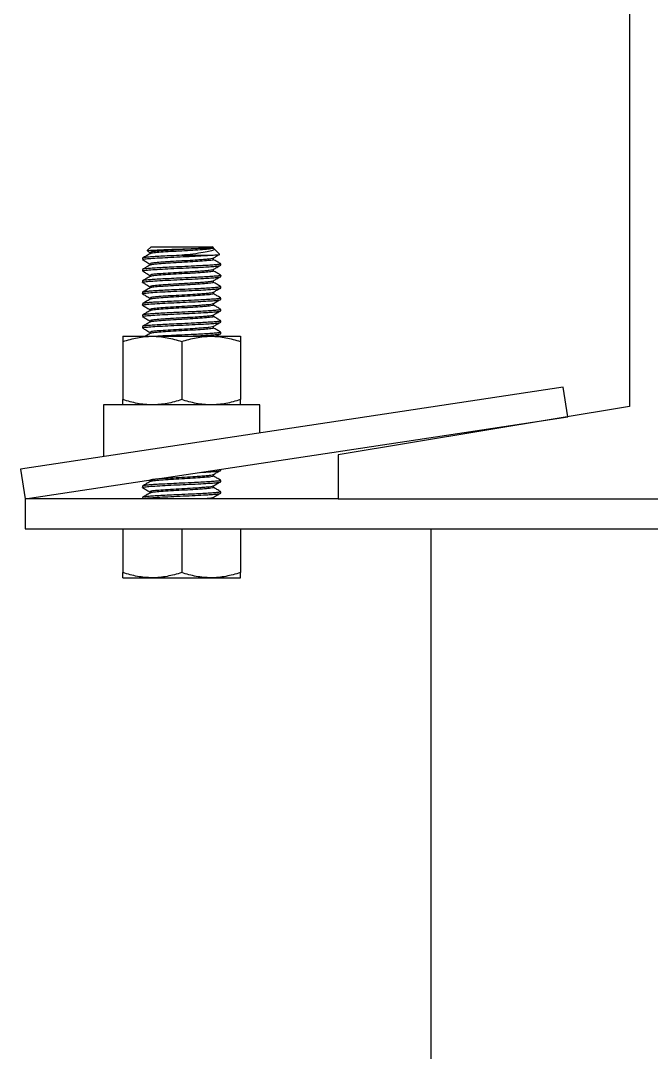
# Model space of a CAD drawing. Header units: millimetres. Extents: x 1735 to 8164, y 2313 to 5880.
# Drawn here: x 6893 to 7020.9, y 5252.7 to 5461.8 of the extents above; entities that cross this region are included whole.
import ezdxf

# ---------------------------------------------------------------- set-up
doc = ezdxf.new("R2010")
doc.units = ezdxf.units.MM
doc.header["$LTSCALE"] = 45
doc.header["$MEASUREMENT"] = 0
doc.linetypes.add('SLD-Solid', pattern=[0])

msp = doc.modelspace()

# ---------------------------------------------------------------- linework, layer by layer
at = {"color": 7, "linetype": 'SLD-Solid', "lineweight": 25}
for p, q in [((7016.48, 5650.95), (7016.48, 5383.61)), ((6919.47, 5415.96), (6918.71, 5415.2)), ((6918.72, 5415.09), (6919.24, 5414.79)), ((6919.24, 5414.81), (6919.24, 5414.54)), ((6919.47, 5415.96), (6931.89, 5415.96)), ((6932.12, 5415.73), (6931.89, 5415.96)), ((6933.38, 5414.46), (6932.21, 5415.63)), ((6917.74, 5413.65), (6917.74, 5413.36)), ((6925.68, 5414.23), (6931.28, 5414.23)), ((6932.12, 5413.36), (6932.12, 5413.65)), ((6917.74, 5411.34), (6917.74, 5411.05)), ((6919.24, 5412.5), (6919.24, 5412.23)), ((6932.12, 5411.05), (6932.12, 5411.34)), ((6933.62, 5412.21), (6933.62, 5412.5)), ((6917.74, 5409.03), (6917.74, 5408.75)), ((6919.24, 5410.19), (6919.24, 5409.92)), ((6932.12, 5408.75), (6932.12, 5409.03)), ((6933.62, 5409.9), (6933.62, 5410.19)), ((6917.74, 5406.73), (6917.74, 5406.44)), ((6919.24, 5407.88), (6919.24, 5407.61)), ((6932.12, 5406.44), (6932.12, 5406.73)), ((6933.62, 5407.59), (6933.62, 5407.88)), ((6917.74, 5404.42), (6917.74, 5404.13)), ((6919.24, 5405.57), (6919.24, 5405.3)), ((6932.12, 5404.13), (6932.12, 5404.42)), ((6933.62, 5405.28), (6933.62, 5405.57)), ((6917.74, 5402.11), (6917.74, 5401.82)), ((6919.24, 5403.26), (6919.24, 5402.99)), ((6932.12, 5401.82), (6932.12, 5402.11)), ((6933.62, 5402.97), (6933.62, 5403.26)), ((6919.24, 5400.95), (6919.24, 5400.68)), ((6933.62, 5400.66), (6933.62, 5400.95)), ((6917.74, 5399.8), (6917.74, 5399.51)), ((6919.24, 5398.64), (6919.24, 5398.37)), ((6932.12, 5399.51), (6932.12, 5399.8)), ((6933.62, 5398.35), (6933.62, 5398.64)), ((6913.77, 5397.82), (6919.73, 5397.82)), ((6913.77, 5396.76), (6913.77, 5385)), ((6919.73, 5397.82), (6931.63, 5397.82)), ((6925.68, 5396.76), (6925.68, 5385)), ((6931.63, 5397.82), (6937.59, 5397.82)), ((6937.59, 5396.76), (6937.59, 5385)), ((7003.05, 5387.53), (6893.02, 5370.88)), ((7003.96, 5381.52), (7003.05, 5387.53)), ((6909.8, 5383.93), (6909.8, 5373.42)), ((6941.55, 5383.93), (6909.8, 5383.93)), ((6941.55, 5378.23), (6941.55, 5383.93)), ((7016.48, 5383.61), (6957.43, 5373.77)), ((6893.93, 5364.88), (7003.96, 5381.52)), ((6957.43, 5373.77), (6957.43, 5364.88)), ((6893.02, 5370.88), (6893.93, 5364.88)), ((6933.62, 5370.65), (6933.62, 5370.89)), ((6919.1, 5368.69), (6919.24, 5368.61)), ((6919.24, 5368.63), (6919.24, 5368.35)), ((6932.12, 5369.49), (6932.12, 5369.78)), ((6933.62, 5368.34), (6933.62, 5368.63)), ((6917.74, 5367.47), (6917.74, 5367.18)), ((6932.12, 5367.18), (6932.12, 5367.47)), ((6957.43, 5364.88), (6893.93, 5364.88)), ((6893.93, 5364.88), (6893.93, 5358.81)), ((6917.74, 5365.16), (6917.74, 5364.88)), ((6919.24, 5366.32), (6919.24, 5366.04)), ((6932.12, 5364.88), (6932.12, 5365.16)), ((6932.13, 5364.88), (6932.12, 5364.89)), ((6933.62, 5366.03), (6933.62, 5366.32)), ((6957.43, 5364.88), (7084.43, 5364.88)), ((6893.93, 5358.81), (7147.93, 5358.81)), ((6913.77, 5358.81), (6913.77, 5349.95)), ((6925.68, 5358.81), (6925.68, 5349.95)), ((6937.59, 5358.81), (6937.59, 5349.95)), ((6976.2, 5358.81), (6976.2, 5060.08)), ((6913.77, 5348.89), (6919.73, 5348.89)), ((6919.73, 5348.89), (6931.63, 5348.89)), ((6931.63, 5348.89), (6937.59, 5348.89))]:
    msp.add_line(p, q, dxfattribs=at)
for points, knots in [([(6918.76, 5415.14), (6918.75, 5415.16), (6918.72, 5415.19), (6919.53, 5415.26), (6921.03, 5415.34), (6923.08, 5415.42), (6925.36, 5415.5), (6927.63, 5415.58), (6929.58, 5415.66), (6930.46, 5415.71), (6930.88, 5415.73)], [0, 0, 0, 0, 0.066029, 0.206363, 0.345119, 0.482055, 0.617912, 0.751448, 0.884411, 1, 1, 1, 1]), ([(6930.88, 5415.73), (6930.53, 5415.7), (6929.85, 5415.64), (6928.29, 5415.53), (6926.28, 5415.42), (6923.96, 5415.29), (6921.85, 5415.16), (6920.25, 5415.03), (6919.33, 5414.91), (6919.33, 5414.84), (6919.33, 5414.81)], [0, 0, 0, 0, 0.098174, 0.197138, 0.337958, 0.479972, 0.621185, 0.762519, 0.904423, 1, 1, 1, 1]), ([(6932.04, 5415.73), (6932.08, 5415.7), (6932.17, 5415.63), (6931.61, 5415.51), (6930.41, 5415.39), (6928.52, 5415.26), (6926.27, 5415.13), (6923.96, 5415), (6921.85, 5414.87), (6920.26, 5414.74), (6919.39, 5414.63), (6919.37, 5414.57), (6919.36, 5414.55)], [0, 0, 0, 0, 0.088352, 0.177861, 0.288011, 0.399319, 0.509484, 0.620583, 0.731055, 0.841622, 0.952635, 1, 1, 1, 1]), ([(6932.18, 5415.6), (6932.23, 5415.56), (6932.42, 5415.42), (6932.01, 5415.18), (6930.91, 5414.91), (6929.11, 5414.62), (6927.25, 5414.41), (6926.05, 5414.27), (6925.68, 5414.23)], [0, 0, 0, 0, 0.0827476, 0.2750829, 0.4760728, 0.6843126, 0.9010846, 1, 1, 1, 1]), ([(6930.88, 5415.73), (6930.99, 5415.73), (6931.21, 5415.73), (6931.48, 5415.73), (6931.71, 5415.73), (6931.89, 5415.73), (6932.02, 5415.73), (6932.09, 5415.73), (6932.13, 5415.73), (6932.12, 5415.73), (6932.12, 5415.73)], [0, 0, 0, 0, 0.1422, 0.2844, 0.4266, 0.5688, 0.711, 0.8532, 0.9954, 1, 1, 1, 1]), ([(6917.77, 5413.36), (6917.76, 5413.37), (6917.63, 5413.41), (6918.13, 5413.49), (6919.29, 5413.61), (6921.16, 5413.72), (6923.45, 5413.84), (6925.98, 5413.96), (6928.46, 5414.07), (6930.23, 5414.16), (6931.06, 5414.22), (6931.28, 5414.23)], [0, 0, 0, 0, 0.011487, 0.145968, 0.279892, 0.414405, 0.548297, 0.682841, 0.816704, 0.951277, 1, 1, 1, 1]), ([(6919.27, 5414.55), (6919.02, 5414.4), (6918.51, 5414.11), (6918.01, 5413.82), (6917.76, 5413.68)], [0, 0, 0, 0, 0.499844, 1, 1, 1, 1]), ([(6917.77, 5413.34), (6917.99, 5413.21), (6918.48, 5412.92), (6918.97, 5412.64), (6919.24, 5412.48)], [0, 0, 0, 0, 0.4461873, 1, 1, 1, 1]), ([(6925.68, 5414.23), (6924.98, 5414.2), (6923.65, 5414.13), (6921.83, 5414.05), (6920.29, 5413.96), (6919.04, 5413.87), (6918.19, 5413.78), (6917.76, 5413.71), (6917.79, 5413.67), (6917.8, 5413.65)], [0, 0, 0, 0, 0.1687773, 0.3187086, 0.4706715, 0.6207609, 0.7717192, 0.9234721, 1, 1, 1, 1]), ([(6931.84, 5413.56), (6931.68, 5413.52), (6931.46, 5413.48), (6930.71, 5413.4), (6929.83, 5413.33), (6928.29, 5413.22), (6926.27, 5413.11), (6923.96, 5412.98), (6921.85, 5412.85), (6920.25, 5412.72), (6919.33, 5412.6), (6919.33, 5412.53), (6919.33, 5412.5)], [0, 0, 0, 0, 0.095552, 0.130757, 0.216094, 0.302117, 0.424524, 0.547969, 0.670717, 0.793571, 0.91692, 1, 1, 1, 1]), ([(6932.05, 5413.36), (6932.07, 5413.35), (6932.11, 5413.3), (6931.59, 5413.2), (6930.41, 5413.08), (6928.52, 5412.95), (6926.27, 5412.82), (6923.96, 5412.69), (6921.85, 5412.56), (6920.26, 5412.43), (6919.39, 5412.32), (6919.37, 5412.26), (6919.36, 5412.24)], [0, 0, 0, 0, 0.041582, 0.1356837, 0.2514845, 0.3685029, 0.4843193, 0.6011181, 0.7172574, 0.8334968, 0.9502048, 1, 1, 1, 1]), ([(6931.28, 5414.23), (6931.82, 5414.26), (6932.89, 5414.31), (6933.52, 5414.37), (6933.37, 5414.4), (6933.34, 5414.41)], [0, 0, 0, 0, 0.4321553, 0.8631206, 1, 1, 1, 1]), ([(6931.91, 5413.56), (6932.15, 5413.7), (6932.57, 5413.95), (6933, 5414.2), (6933.17, 5414.31)], [0, 0, 0, 0, 0.580256, 1, 1, 1, 1]), ([(6933.57, 5412.54), (6933.32, 5412.68), (6932.84, 5412.96), (6932.35, 5413.24), (6932.12, 5413.38)], [0, 0, 0, 0, 0.517771, 1, 1, 1, 1]), ([(6917.77, 5411.05), (6917.76, 5411.06), (6917.63, 5411.1), (6918.13, 5411.18), (6919.29, 5411.3), (6921.16, 5411.41), (6923.45, 5411.53), (6925.98, 5411.65), (6928.47, 5411.76), (6930.22, 5411.85), (6931.54, 5411.94), (6932.52, 5412.01), (6933.42, 5412.11), (6933.54, 5412.17), (6933.61, 5412.21)], [0, 0, 0, 0, 0.008606, 0.109357, 0.20969, 0.310464, 0.410775, 0.511572, 0.61186, 0.712679, 0.749182, 0.825341, 0.902377, 1, 1, 1, 1]), ([(6919.27, 5412.24), (6919.02, 5412.1), (6918.51, 5411.8), (6918.01, 5411.51), (6917.76, 5411.37)], [0, 0, 0, 0, 0.4998435, 1, 1, 1, 1]), ([(6917.77, 5411.03), (6917.99, 5410.9), (6918.48, 5410.61), (6918.97, 5410.33), (6919.24, 5410.17)], [0, 0, 0, 0, 0.4461873, 1, 1, 1, 1]), ([(6933.58, 5412.5), (6933.59, 5412.49), (6933.65, 5412.46), (6933.33, 5412.39), (6932.6, 5412.3), (6931.45, 5412.22), (6929.99, 5412.13), (6928.06, 5412.03), (6925.85, 5411.93), (6923.65, 5411.83), (6921.83, 5411.74), (6920.29, 5411.65), (6919.04, 5411.56), (6918.19, 5411.48), (6917.76, 5411.4), (6917.79, 5411.36), (6917.8, 5411.34)], [0, 0, 0, 0, 0.017333, 0.092956, 0.168776, 0.243622, 0.319557, 0.394944, 0.499891, 0.584298, 0.65928, 0.735278, 0.810339, 0.885835, 0.961728, 1, 1, 1, 1]), ([(6931.84, 5411.25), (6931.68, 5411.22), (6931.46, 5411.17), (6930.71, 5411.09), (6929.83, 5411.02), (6928.29, 5410.92), (6926.27, 5410.8), (6923.96, 5410.67), (6921.85, 5410.54), (6920.25, 5410.41), (6919.33, 5410.29), (6919.33, 5410.22), (6919.33, 5410.19)], [0, 0, 0, 0, 0.095552, 0.130757, 0.216094, 0.302117, 0.424524, 0.547969, 0.670717, 0.793571, 0.91692, 1, 1, 1, 1]), ([(6932.05, 5411.05), (6932.07, 5411.04), (6932.11, 5410.99), (6931.59, 5410.89), (6930.41, 5410.77), (6928.52, 5410.64), (6926.27, 5410.51), (6923.96, 5410.38), (6921.85, 5410.25), (6920.26, 5410.12), (6919.39, 5410.01), (6919.37, 5409.95), (6919.36, 5409.93)], [0, 0, 0, 0, 0.041582, 0.1356837, 0.2514845, 0.3685029, 0.4843193, 0.6011181, 0.7172574, 0.8334968, 0.9502048, 1, 1, 1, 1]), ([(6931.91, 5411.25), (6932.15, 5411.4), (6932.64, 5411.68), (6933.13, 5411.97), (6933.38, 5412.12)], [0, 0, 0, 0, 0.499965, 1, 1, 1, 1]), ([(6933.57, 5410.23), (6933.32, 5410.37), (6932.84, 5410.65), (6932.35, 5410.94), (6932.12, 5411.07)], [0, 0, 0, 0, 0.5177715, 1, 1, 1, 1]), ([(6917.77, 5408.75), (6917.76, 5408.75), (6917.63, 5408.79), (6918.13, 5408.87), (6919.29, 5408.99), (6921.16, 5409.1), (6923.45, 5409.22), (6925.98, 5409.34), (6928.47, 5409.45), (6930.22, 5409.54), (6931.54, 5409.63), (6932.52, 5409.7), (6933.42, 5409.8), (6933.54, 5409.86), (6933.61, 5409.9)], [0, 0, 0, 0, 0.008606, 0.109357, 0.20969, 0.310464, 0.410775, 0.511572, 0.61186, 0.712679, 0.749182, 0.825341, 0.902377, 1, 1, 1, 1]), ([(6919.27, 5409.93), (6919.02, 5409.79), (6918.51, 5409.5), (6918.01, 5409.2), (6917.76, 5409.06)], [0, 0, 0, 0, 0.4998435, 1, 1, 1, 1]), ([(6917.77, 5408.72), (6917.99, 5408.59), (6918.48, 5408.31), (6918.97, 5408.02), (6919.24, 5407.86)], [0, 0, 0, 0, 0.446187, 1, 1, 1, 1]), ([(6933.58, 5410.19), (6933.59, 5410.18), (6933.65, 5410.15), (6933.33, 5410.08), (6932.6, 5409.99), (6931.45, 5409.91), (6929.99, 5409.82), (6928.06, 5409.72), (6925.85, 5409.62), (6923.65, 5409.52), (6921.83, 5409.43), (6920.29, 5409.34), (6919.04, 5409.25), (6918.19, 5409.17), (6917.76, 5409.09), (6917.79, 5409.05), (6917.8, 5409.03)], [0, 0, 0, 0, 0.017333, 0.092956, 0.168776, 0.243622, 0.319557, 0.394944, 0.499891, 0.584298, 0.65928, 0.735278, 0.810339, 0.885835, 0.961728, 1, 1, 1, 1]), ([(6931.84, 5408.94), (6931.68, 5408.91), (6931.46, 5408.86), (6930.71, 5408.79), (6929.83, 5408.71), (6928.29, 5408.61), (6926.27, 5408.49), (6923.96, 5408.36), (6921.85, 5408.23), (6920.25, 5408.1), (6919.33, 5407.98), (6919.33, 5407.91), (6919.33, 5407.88)], [0, 0, 0, 0, 0.095552, 0.130757, 0.216094, 0.302117, 0.424524, 0.547969, 0.670717, 0.793571, 0.91692, 1, 1, 1, 1]), ([(6932.05, 5408.75), (6932.07, 5408.73), (6932.11, 5408.68), (6931.59, 5408.58), (6930.41, 5408.47), (6928.52, 5408.33), (6926.27, 5408.2), (6923.96, 5408.07), (6921.85, 5407.94), (6920.26, 5407.81), (6919.39, 5407.7), (6919.37, 5407.64), (6919.36, 5407.62)], [0, 0, 0, 0, 0.041582, 0.135684, 0.251484, 0.368503, 0.484319, 0.601118, 0.717257, 0.833497, 0.950205, 1, 1, 1, 1]), ([(6931.91, 5408.94), (6932.15, 5409.09), (6932.64, 5409.38), (6933.13, 5409.67), (6933.38, 5409.81)], [0, 0, 0, 0, 0.499965, 1, 1, 1, 1]), ([(6933.57, 5407.92), (6933.32, 5408.06), (6932.84, 5408.34), (6932.35, 5408.63), (6932.12, 5408.76)], [0, 0, 0, 0, 0.517771, 1, 1, 1, 1]), ([(6917.77, 5406.44), (6917.76, 5406.44), (6917.63, 5406.48), (6918.13, 5406.56), (6919.29, 5406.68), (6921.16, 5406.8), (6923.45, 5406.91), (6925.98, 5407.03), (6928.47, 5407.14), (6930.22, 5407.23), (6931.54, 5407.32), (6932.52, 5407.39), (6933.42, 5407.49), (6933.54, 5407.55), (6933.61, 5407.59)], [0, 0, 0, 0, 0.008606, 0.109357, 0.20969, 0.310464, 0.410775, 0.511572, 0.61186, 0.712679, 0.749182, 0.825341, 0.902377, 1, 1, 1, 1]), ([(6919.27, 5407.62), (6919.02, 5407.48), (6918.51, 5407.19), (6918.01, 5406.9), (6917.76, 5406.75)], [0, 0, 0, 0, 0.499844, 1, 1, 1, 1]), ([(6917.77, 5406.41), (6917.99, 5406.28), (6918.48, 5406), (6918.97, 5405.71), (6919.24, 5405.55)], [0, 0, 0, 0, 0.446187, 1, 1, 1, 1]), ([(6933.58, 5407.88), (6933.59, 5407.87), (6933.65, 5407.84), (6933.33, 5407.77), (6932.6, 5407.68), (6931.45, 5407.6), (6929.99, 5407.51), (6928.06, 5407.41), (6925.85, 5407.31), (6923.65, 5407.21), (6921.83, 5407.12), (6920.29, 5407.03), (6919.04, 5406.94), (6918.19, 5406.86), (6917.76, 5406.78), (6917.79, 5406.74), (6917.8, 5406.73)], [0, 0, 0, 0, 0.017333, 0.092956, 0.168776, 0.243622, 0.319557, 0.394944, 0.499891, 0.584298, 0.65928, 0.735278, 0.810339, 0.885835, 0.961728, 1, 1, 1, 1]), ([(6931.84, 5406.63), (6931.68, 5406.6), (6931.46, 5406.55), (6930.71, 5406.48), (6929.83, 5406.4), (6928.29, 5406.3), (6926.27, 5406.18), (6923.96, 5406.05), (6921.85, 5405.92), (6920.25, 5405.79), (6919.33, 5405.67), (6919.33, 5405.6), (6919.33, 5405.57)], [0, 0, 0, 0, 0.095552, 0.130757, 0.216094, 0.302117, 0.424524, 0.547969, 0.670717, 0.793571, 0.91692, 1, 1, 1, 1]), ([(6932.05, 5406.44), (6932.07, 5406.42), (6932.11, 5406.37), (6931.59, 5406.27), (6930.41, 5406.16), (6928.52, 5406.02), (6926.27, 5405.89), (6923.96, 5405.76), (6921.85, 5405.63), (6920.26, 5405.5), (6919.39, 5405.39), (6919.37, 5405.33), (6919.36, 5405.31)], [0, 0, 0, 0, 0.041582, 0.135684, 0.251484, 0.368503, 0.484319, 0.601118, 0.717257, 0.833497, 0.950205, 1, 1, 1, 1]), ([(6931.91, 5406.63), (6932.15, 5406.78), (6932.64, 5407.07), (6933.13, 5407.36), (6933.38, 5407.5)], [0, 0, 0, 0, 0.499965, 1, 1, 1, 1]), ([(6933.57, 5405.61), (6933.32, 5405.75), (6932.84, 5406.04), (6932.35, 5406.32), (6932.12, 5406.45)], [0, 0, 0, 0, 0.517771, 1, 1, 1, 1]), ([(6917.77, 5404.13), (6917.76, 5404.13), (6917.63, 5404.17), (6918.13, 5404.25), (6919.29, 5404.37), (6921.16, 5404.49), (6923.45, 5404.6), (6925.98, 5404.72), (6928.47, 5404.83), (6930.22, 5404.93), (6931.54, 5405.01), (6932.52, 5405.08), (6933.42, 5405.18), (6933.54, 5405.24), (6933.61, 5405.28)], [0, 0, 0, 0, 0.008606, 0.109357, 0.20969, 0.310464, 0.410775, 0.511572, 0.61186, 0.712679, 0.749182, 0.825341, 0.902377, 1, 1, 1, 1]), ([(6919.27, 5405.31), (6919.02, 5405.17), (6918.51, 5404.88), (6918.01, 5404.59), (6917.76, 5404.44)], [0, 0, 0, 0, 0.499844, 1, 1, 1, 1]), ([(6933.58, 5405.57), (6933.59, 5405.56), (6933.65, 5405.53), (6933.33, 5405.46), (6932.6, 5405.37), (6931.45, 5405.29), (6929.99, 5405.2), (6928.06, 5405.1), (6925.85, 5405), (6923.65, 5404.9), (6921.83, 5404.81), (6920.29, 5404.72), (6919.04, 5404.64), (6918.19, 5404.55), (6917.76, 5404.47), (6917.79, 5404.43), (6917.8, 5404.42)], [0, 0, 0, 0, 0.017333, 0.092956, 0.168776, 0.243622, 0.319557, 0.394944, 0.499891, 0.584298, 0.65928, 0.735278, 0.810339, 0.885835, 0.961728, 1, 1, 1, 1]), ([(6931.84, 5404.32), (6931.68, 5404.29), (6931.46, 5404.24), (6930.71, 5404.17), (6929.83, 5404.09), (6928.29, 5403.99), (6926.27, 5403.87), (6923.96, 5403.74), (6921.85, 5403.61), (6920.25, 5403.48), (6919.33, 5403.36), (6919.33, 5403.29), (6919.33, 5403.26)], [0, 0, 0, 0, 0.095552, 0.130757, 0.216094, 0.302117, 0.424524, 0.547969, 0.670717, 0.793571, 0.91692, 1, 1, 1, 1]), ([(6931.91, 5404.32), (6932.15, 5404.47), (6932.64, 5404.76), (6933.13, 5405.05), (6933.38, 5405.19)], [0, 0, 0, 0, 0.499965, 1, 1, 1, 1]), ([(6917.77, 5401.82), (6917.76, 5401.82), (6917.63, 5401.86), (6918.13, 5401.95), (6919.29, 5402.06), (6921.16, 5402.18), (6923.45, 5402.29), (6925.98, 5402.41), (6928.47, 5402.52), (6930.22, 5402.62), (6931.54, 5402.7), (6932.52, 5402.77), (6933.42, 5402.87), (6933.54, 5402.94), (6933.61, 5402.97)], [0, 0, 0, 0, 0.008606, 0.109357, 0.20969, 0.310464, 0.410775, 0.511572, 0.61186, 0.712679, 0.749182, 0.825341, 0.902377, 1, 1, 1, 1]), ([(6919.27, 5403), (6919.02, 5402.86), (6918.51, 5402.57), (6918.01, 5402.28), (6917.76, 5402.13)], [0, 0, 0, 0, 0.499844, 1, 1, 1, 1]), ([(6917.77, 5404.1), (6917.99, 5403.97), (6918.48, 5403.69), (6918.97, 5403.4), (6919.24, 5403.24)], [0, 0, 0, 0, 0.446187, 1, 1, 1, 1]), ([(6933.58, 5403.26), (6933.59, 5403.26), (6933.65, 5403.22), (6933.33, 5403.15), (6932.6, 5403.07), (6931.45, 5402.98), (6929.99, 5402.89), (6928.06, 5402.79), (6925.85, 5402.69), (6923.65, 5402.59), (6921.83, 5402.5), (6920.29, 5402.41), (6919.04, 5402.33), (6918.19, 5402.24), (6917.76, 5402.16), (6917.79, 5402.12), (6917.8, 5402.11)], [0, 0, 0, 0, 0.017333, 0.092956, 0.168776, 0.243622, 0.319557, 0.394944, 0.499891, 0.584298, 0.65928, 0.735278, 0.810339, 0.885835, 0.961728, 1, 1, 1, 1]), ([(6932.05, 5404.13), (6932.07, 5404.11), (6932.11, 5404.06), (6931.59, 5403.97), (6930.41, 5403.85), (6928.52, 5403.71), (6926.27, 5403.59), (6923.96, 5403.45), (6921.85, 5403.32), (6920.26, 5403.19), (6919.39, 5403.09), (6919.37, 5403.02), (6919.36, 5403.01)], [0, 0, 0, 0, 0.041582, 0.135684, 0.251484, 0.368503, 0.484319, 0.601118, 0.717257, 0.833497, 0.950205, 1, 1, 1, 1]), ([(6931.91, 5402.01), (6932.15, 5402.16), (6932.64, 5402.45), (6933.13, 5402.74), (6933.38, 5402.88)], [0, 0, 0, 0, 0.499965, 1, 1, 1, 1]), ([(6933.57, 5403.3), (6933.32, 5403.45), (6932.84, 5403.73), (6932.35, 5404.01), (6932.12, 5404.14)], [0, 0, 0, 0, 0.517771, 1, 1, 1, 1]), ([(6917.77, 5399.51), (6917.76, 5399.51), (6917.63, 5399.55), (6918.13, 5399.64), (6919.29, 5399.75), (6921.16, 5399.87), (6923.45, 5399.98), (6925.98, 5400.1), (6928.47, 5400.22), (6930.22, 5400.31), (6931.54, 5400.39), (6932.52, 5400.46), (6933.42, 5400.56), (6933.54, 5400.63), (6933.61, 5400.66)], [0, 0, 0, 0, 0.008606, 0.109357, 0.20969, 0.310464, 0.410775, 0.511572, 0.61186, 0.712679, 0.749182, 0.825341, 0.902377, 1, 1, 1, 1]), ([(6919.27, 5400.7), (6919.02, 5400.55), (6918.51, 5400.26), (6918.01, 5399.97), (6917.76, 5399.82)], [0, 0, 0, 0, 0.499844, 1, 1, 1, 1]), ([(6917.77, 5401.79), (6917.99, 5401.66), (6918.48, 5401.38), (6918.97, 5401.09), (6919.24, 5400.94)], [0, 0, 0, 0, 0.446187, 1, 1, 1, 1]), ([(6933.58, 5400.95), (6933.59, 5400.95), (6933.65, 5400.91), (6933.33, 5400.85), (6932.6, 5400.76), (6931.45, 5400.67), (6929.99, 5400.58), (6928.06, 5400.49), (6925.85, 5400.38), (6923.65, 5400.28), (6921.83, 5400.19), (6920.29, 5400.1), (6919.04, 5400.02), (6918.19, 5399.93), (6917.76, 5399.86), (6917.79, 5399.81), (6917.8, 5399.8)], [0, 0, 0, 0, 0.017333, 0.092956, 0.168776, 0.243622, 0.319557, 0.394944, 0.499891, 0.584298, 0.65928, 0.735278, 0.810339, 0.885835, 0.961728, 1, 1, 1, 1]), ([(6931.84, 5402.01), (6931.68, 5401.98), (6931.46, 5401.93), (6930.71, 5401.86), (6929.83, 5401.79), (6928.29, 5401.68), (6926.27, 5401.56), (6923.96, 5401.43), (6921.85, 5401.3), (6920.25, 5401.17), (6919.33, 5401.05), (6919.33, 5400.98), (6919.33, 5400.95)], [0, 0, 0, 0, 0.095552, 0.130757, 0.216094, 0.302117, 0.424524, 0.547969, 0.670717, 0.793571, 0.91692, 1, 1, 1, 1]), ([(6932.05, 5401.82), (6932.07, 5401.8), (6932.11, 5401.75), (6931.59, 5401.66), (6930.41, 5401.54), (6928.52, 5401.4), (6926.27, 5401.28), (6923.96, 5401.14), (6921.85, 5401.01), (6920.26, 5400.88), (6919.39, 5400.78), (6919.37, 5400.71), (6919.36, 5400.7)], [0, 0, 0, 0, 0.041582, 0.135684, 0.251484, 0.368503, 0.484319, 0.601118, 0.717257, 0.833497, 0.950205, 1, 1, 1, 1]), ([(6931.91, 5399.7), (6932.15, 5399.85), (6932.64, 5400.14), (6933.13, 5400.43), (6933.38, 5400.57)], [0, 0, 0, 0, 0.499965, 1, 1, 1, 1]), ([(6933.57, 5400.99), (6933.32, 5401.14), (6932.84, 5401.42), (6932.35, 5401.7), (6932.12, 5401.83)], [0, 0, 0, 0, 0.517771, 1, 1, 1, 1]), ([(6917.77, 5399.48), (6917.99, 5399.35), (6918.48, 5399.07), (6918.97, 5398.78), (6919.24, 5398.63)], [0, 0, 0, 0, 0.446187, 1, 1, 1, 1]), ([(6919.27, 5398.39), (6919.02, 5398.24), (6918.69, 5398.05), (6918.37, 5397.87), (6918.29, 5397.82)], [0, 0, 0, 0, 0.774622, 1, 1, 1, 1]), ([(6931.84, 5399.71), (6931.68, 5399.67), (6931.46, 5399.62), (6930.71, 5399.55), (6929.83, 5399.48), (6928.29, 5399.37), (6926.27, 5399.26), (6923.96, 5399.12), (6921.85, 5398.99), (6920.25, 5398.86), (6919.33, 5398.74), (6919.33, 5398.67), (6919.33, 5398.64)], [0, 0, 0, 0, 0.095552, 0.130757, 0.216094, 0.302117, 0.424524, 0.547969, 0.670717, 0.793571, 0.91692, 1, 1, 1, 1]), ([(6932.05, 5399.51), (6932.07, 5399.49), (6932.11, 5399.44), (6931.59, 5399.35), (6930.41, 5399.23), (6928.52, 5399.09), (6926.27, 5398.97), (6923.96, 5398.83), (6921.85, 5398.7), (6920.26, 5398.57), (6919.39, 5398.47), (6919.37, 5398.41), (6919.36, 5398.39)], [0, 0, 0, 0, 0.041582, 0.135684, 0.251484, 0.368503, 0.484319, 0.601118, 0.717257, 0.833497, 0.950205, 1, 1, 1, 1]), ([(6933.58, 5398.64), (6933.59, 5398.64), (6933.65, 5398.6), (6933.33, 5398.54), (6932.6, 5398.45), (6931.45, 5398.36), (6929.99, 5398.27), (6928.06, 5398.18), (6925.85, 5398.07), (6923.66, 5397.97), (6922, 5397.89), (6921.17, 5397.84), (6920.83, 5397.82)], [0, 0, 0, 0, 0.024396, 0.130832, 0.237548, 0.34289, 0.449767, 0.555872, 0.703581, 0.822382, 0.927917, 1, 1, 1, 1]), ([(6926.64, 5397.82), (6927.24, 5397.85), (6928.68, 5397.92), (6930.21, 5398), (6931.54, 5398.08), (6932.52, 5398.15), (6933.42, 5398.25), (6933.54, 5398.32), (6933.61, 5398.35)], [0, 0, 0, 0, 0.158144, 0.376816, 0.455989, 0.621173, 0.78826, 1, 1, 1, 1]), ([(6933.57, 5398.68), (6933.32, 5398.83), (6932.84, 5399.11), (6932.35, 5399.39), (6932.12, 5399.53)], [0, 0, 0, 0, 0.517771, 1, 1, 1, 1]), ([(6932.63, 5397.82), (6932.63, 5397.83), (6932.88, 5397.97), (6933.13, 5398.12), (6933.38, 5398.26)], [0, 0, 0, 0, 0.016494, 1, 1, 1, 1]), ([(6913.77, 5396.76), (6914.75, 5397.08), (6915.73, 5397.35), (6917.71, 5397.72), (6918.71, 5397.82), (6919.73, 5397.82)], [0, 0, 0, 0, 0.5, 0.5, 1, 1, 1, 1]), ([(6913.77, 5397.82), (6913.77, 5397.82), (6913.77, 5397.8), (6913.77, 5397.7), (6913.77, 5397.63), (6913.77, 5397.35), (6913.77, 5397.08), (6913.77, 5396.76)], [0, 0, 0, 0, 0.25, 0.25, 0.5, 0.5, 1, 1, 1, 1]), ([(6919.73, 5397.82), (6920.23, 5397.82), (6920.74, 5397.8), (6921.74, 5397.7), (6922.24, 5397.63), (6923.73, 5397.35), (6924.71, 5397.08), (6925.68, 5396.76)], [0, 0, 0, 0, 0.25, 0.25, 0.5, 0.5, 1, 1, 1, 1]), ([(6925.68, 5396.76), (6926.65, 5397.08), (6927.63, 5397.35), (6929.62, 5397.72), (6930.62, 5397.82), (6931.63, 5397.82)], [0, 0, 0, 0, 0.5, 0.5, 1, 1, 1, 1]), ([(6931.63, 5397.82), (6932.14, 5397.82), (6932.65, 5397.8), (6933.65, 5397.7), (6934.15, 5397.63), (6935.63, 5397.35), (6936.61, 5397.08), (6937.59, 5396.76)], [0, 0, 0, 0, 0.25, 0.25, 0.5, 0.5, 1, 1, 1, 1]), ([(6937.59, 5397.82), (6937.59, 5397.82), (6937.59, 5397.8), (6937.59, 5397.7), (6937.59, 5397.63), (6937.59, 5397.35), (6937.59, 5397.08), (6937.59, 5396.76)], [0, 0, 0, 0, 0.25, 0.25, 0.5, 0.5, 1, 1, 1, 1]), ([(6919.73, 5383.93), (6919.22, 5383.93), (6918.71, 5383.96), (6917.71, 5384.05), (6917.21, 5384.13), (6915.72, 5384.4), (6914.74, 5384.67), (6913.77, 5385)], [0, 0, 0, 0, 0.25, 0.25, 0.5, 0.5, 1, 1, 1, 1]), ([(6913.77, 5383.93), (6913.77, 5383.93), (6913.77, 5383.96), (6913.77, 5384.06), (6913.77, 5384.13), (6913.77, 5384.41), (6913.77, 5384.67), (6913.77, 5385)], [0, 0, 0, 0, 0.25, 0.25, 0.5, 0.5, 1, 1, 1, 1]), ([(6925.68, 5385), (6924.71, 5384.67), (6923.72, 5384.4), (6921.74, 5384.03), (6920.74, 5383.93), (6919.73, 5383.93)], [0, 0, 0, 0, 0.5, 0.5, 1, 1, 1, 1]), ([(6931.63, 5383.93), (6931.13, 5383.93), (6930.62, 5383.96), (6929.62, 5384.05), (6929.12, 5384.13), (6927.63, 5384.4), (6926.65, 5384.67), (6925.68, 5385)], [0, 0, 0, 0, 0.25, 0.25, 0.5, 0.5, 1, 1, 1, 1]), ([(6937.59, 5385), (6936.61, 5384.67), (6935.63, 5384.4), (6933.65, 5384.03), (6932.65, 5383.93), (6931.63, 5383.93)], [0, 0, 0, 0, 0.5, 0.5, 1, 1, 1, 1]), ([(6937.59, 5383.93), (6937.59, 5383.93), (6937.59, 5383.96), (6937.59, 5384.06), (6937.59, 5384.13), (6937.59, 5384.41), (6937.59, 5384.67), (6937.59, 5385)], [0, 0, 0, 0, 0.25, 0.25, 0.5, 0.5, 1, 1, 1, 1]), ([(6933.58, 5368.63), (6933.59, 5368.62), (6933.65, 5368.58), (6933.33, 5368.52), (6932.6, 5368.43), (6931.45, 5368.35), (6929.99, 5368.26), (6928.06, 5368.16), (6925.85, 5368.06), (6923.65, 5367.95), (6921.83, 5367.87), (6920.29, 5367.78), (6919.04, 5367.69), (6918.19, 5367.6), (6917.76, 5367.53), (6917.79, 5367.49), (6917.8, 5367.47)], [0, 0, 0, 0, 0.017333, 0.092956, 0.168776, 0.243622, 0.319557, 0.394944, 0.499891, 0.584298, 0.65928, 0.735278, 0.810339, 0.885835, 0.961728, 1, 1, 1, 1]), ([(6931.84, 5369.69), (6931.68, 5369.65), (6931.46, 5369.6), (6930.71, 5369.53), (6929.83, 5369.46), (6928.29, 5369.35), (6926.27, 5369.24), (6923.96, 5369.1), (6921.85, 5368.97), (6920.25, 5368.84), (6919.33, 5368.73), (6919.33, 5368.65), (6919.33, 5368.63)], [0, 0, 0, 0, 0.095552, 0.130757, 0.216094, 0.302117, 0.424524, 0.547969, 0.670717, 0.793571, 0.91692, 1, 1, 1, 1]), ([(6932.05, 5369.49), (6932.07, 5369.48), (6932.11, 5369.43), (6931.59, 5369.33), (6930.41, 5369.21), (6928.52, 5369.08), (6926.27, 5368.95), (6923.96, 5368.82), (6921.85, 5368.69), (6920.26, 5368.56), (6919.39, 5368.45), (6919.37, 5368.39), (6919.36, 5368.37)], [0, 0, 0, 0, 0.041582, 0.135684, 0.251484, 0.368503, 0.484319, 0.601118, 0.717257, 0.833497, 0.950205, 1, 1, 1, 1]), ([(6929.43, 5370.25), (6929.83, 5370.27), (6930.52, 5370.31), (6931.53, 5370.37), (6932.52, 5370.44), (6933.42, 5370.54), (6933.54, 5370.61), (6933.61, 5370.65)], [0, 0, 0, 0, 0.158843, 0.265708, 0.48867, 0.714199, 1, 1, 1, 1]), ([(6931.91, 5369.69), (6932.15, 5369.83), (6932.64, 5370.12), (6933.13, 5370.41), (6933.38, 5370.56)], [0, 0, 0, 0, 0.499965, 1, 1, 1, 1]), ([(6933.57, 5368.66), (6933.32, 5368.81), (6932.84, 5369.09), (6932.35, 5369.37), (6932.12, 5369.51)], [0, 0, 0, 0, 0.517771, 1, 1, 1, 1]), ([(6917.77, 5367.18), (6917.76, 5367.19), (6917.63, 5367.23), (6918.13, 5367.31), (6919.29, 5367.42), (6921.16, 5367.54), (6923.45, 5367.66), (6925.98, 5367.77), (6928.47, 5367.89), (6930.22, 5367.98), (6931.54, 5368.06), (6932.52, 5368.13), (6933.42, 5368.23), (6933.54, 5368.3), (6933.61, 5368.34)], [0, 0, 0, 0, 0.008606, 0.109357, 0.20969, 0.310464, 0.410775, 0.511572, 0.61186, 0.712679, 0.749182, 0.825341, 0.902377, 1, 1, 1, 1]), ([(6919.27, 5368.37), (6919.02, 5368.22), (6918.51, 5367.93), (6918.01, 5367.64), (6917.76, 5367.5)], [0, 0, 0, 0, 0.499844, 1, 1, 1, 1]), ([(6917.77, 5367.15), (6917.99, 5367.03), (6918.48, 5366.74), (6918.97, 5366.46), (6919.24, 5366.3)], [0, 0, 0, 0, 0.4461873, 1, 1, 1, 1]), ([(6931.84, 5367.38), (6931.68, 5367.34), (6931.46, 5367.3), (6930.71, 5367.22), (6929.83, 5367.15), (6928.29, 5367.04), (6926.27, 5366.93), (6923.96, 5366.8), (6921.85, 5366.67), (6920.25, 5366.54), (6919.33, 5366.42), (6919.33, 5366.35), (6919.33, 5366.32)], [0, 0, 0, 0, 0.095552, 0.130757, 0.216094, 0.302117, 0.424524, 0.547969, 0.670717, 0.793571, 0.91692, 1, 1, 1, 1]), ([(6932.05, 5367.18), (6932.07, 5367.17), (6932.11, 5367.12), (6931.59, 5367.02), (6930.41, 5366.9), (6928.52, 5366.77), (6926.27, 5366.64), (6923.96, 5366.51), (6921.85, 5366.38), (6920.26, 5366.25), (6919.39, 5366.14), (6919.37, 5366.08), (6919.36, 5366.06)], [0, 0, 0, 0, 0.041582, 0.135684, 0.251484, 0.368503, 0.484319, 0.601118, 0.717257, 0.833497, 0.950205, 1, 1, 1, 1]), ([(6931.91, 5367.38), (6932.15, 5367.52), (6932.64, 5367.81), (6933.13, 5368.1), (6933.38, 5368.25)], [0, 0, 0, 0, 0.499965, 1, 1, 1, 1]), ([(6933.57, 5366.35), (6933.32, 5366.5), (6932.84, 5366.78), (6932.35, 5367.06), (6932.12, 5367.2)], [0, 0, 0, 0, 0.517771, 1, 1, 1, 1]), ([(6917.77, 5364.87), (6917.76, 5364.88), (6917.63, 5364.92), (6918.13, 5365), (6919.29, 5365.11), (6921.16, 5365.23), (6923.45, 5365.35), (6925.98, 5365.46), (6928.47, 5365.58), (6930.22, 5365.67), (6931.54, 5365.75), (6932.52, 5365.82), (6933.42, 5365.92), (6933.54, 5365.99), (6933.61, 5366.03)], [0, 0, 0, 0, 0.008606, 0.109357, 0.20969, 0.310464, 0.410775, 0.511572, 0.61186, 0.712679, 0.749182, 0.825341, 0.902377, 1, 1, 1, 1]), ([(6919.27, 5366.06), (6919.02, 5365.91), (6918.51, 5365.62), (6918.01, 5365.33), (6917.76, 5365.19)], [0, 0, 0, 0, 0.499844, 1, 1, 1, 1]), ([(6933.58, 5366.32), (6933.59, 5366.31), (6933.65, 5366.27), (6933.33, 5366.21), (6932.6, 5366.12), (6931.45, 5366.04), (6929.99, 5365.95), (6928.06, 5365.85), (6925.85, 5365.75), (6923.65, 5365.64), (6921.83, 5365.56), (6920.29, 5365.47), (6919.04, 5365.38), (6918.19, 5365.29), (6917.76, 5365.22), (6917.79, 5365.18), (6917.8, 5365.16)], [0, 0, 0, 0, 0.017333, 0.092956, 0.168776, 0.243622, 0.319557, 0.394944, 0.499891, 0.584298, 0.65928, 0.735278, 0.810339, 0.885835, 0.961728, 1, 1, 1, 1]), ([(6931.84, 5365.07), (6931.68, 5365.03), (6931.45, 5364.99), (6930.86, 5364.93), (6930.51, 5364.9), (6930.31, 5364.88)], [0, 0, 0, 0, 0.543982, 0.744407, 1, 1, 1, 1]), ([(6931.91, 5365.07), (6932.15, 5365.21), (6932.64, 5365.5), (6933.13, 5365.79), (6933.38, 5365.94)], [0, 0, 0, 0, 0.499965, 1, 1, 1, 1]), ([(6919.73, 5348.89), (6919.22, 5348.89), (6918.71, 5348.92), (6917.71, 5349.01), (6917.21, 5349.08), (6915.72, 5349.36), (6914.74, 5349.63), (6913.77, 5349.95)], [0, 0, 0, 0, 0.25, 0.25, 0.5, 0.5, 1, 1, 1, 1]), ([(6913.77, 5348.89), (6913.77, 5348.89), (6913.77, 5348.92), (6913.77, 5349.01), (6913.77, 5349.09), (6913.77, 5349.37), (6913.77, 5349.63), (6913.77, 5349.95)], [0, 0, 0, 0, 0.25, 0.25, 0.5, 0.5, 1, 1, 1, 1]), ([(6925.68, 5349.95), (6924.71, 5349.63), (6923.72, 5349.36), (6921.74, 5348.99), (6920.74, 5348.89), (6919.73, 5348.89)], [0, 0, 0, 0, 0.5, 0.5, 1, 1, 1, 1]), ([(6931.63, 5348.89), (6931.13, 5348.89), (6930.62, 5348.92), (6929.62, 5349.01), (6929.12, 5349.08), (6927.63, 5349.36), (6926.65, 5349.63), (6925.68, 5349.95)], [0, 0, 0, 0, 0.25, 0.25, 0.5, 0.5, 1, 1, 1, 1]), ([(6937.59, 5349.95), (6936.61, 5349.63), (6935.63, 5349.36), (6933.65, 5348.99), (6932.65, 5348.89), (6931.63, 5348.89)], [0, 0, 0, 0, 0.5, 0.5, 1, 1, 1, 1]), ([(6937.59, 5348.89), (6937.59, 5348.89), (6937.59, 5348.92), (6937.59, 5349.01), (6937.59, 5349.09), (6937.59, 5349.37), (6937.59, 5349.63), (6937.59, 5349.95)], [0, 0, 0, 0, 0.25, 0.25, 0.5, 0.5, 1, 1, 1, 1])]:
    msp.add_open_spline(points, degree=3, knots=knots, dxfattribs=at)

doc.saveas('drawing.dxf')
